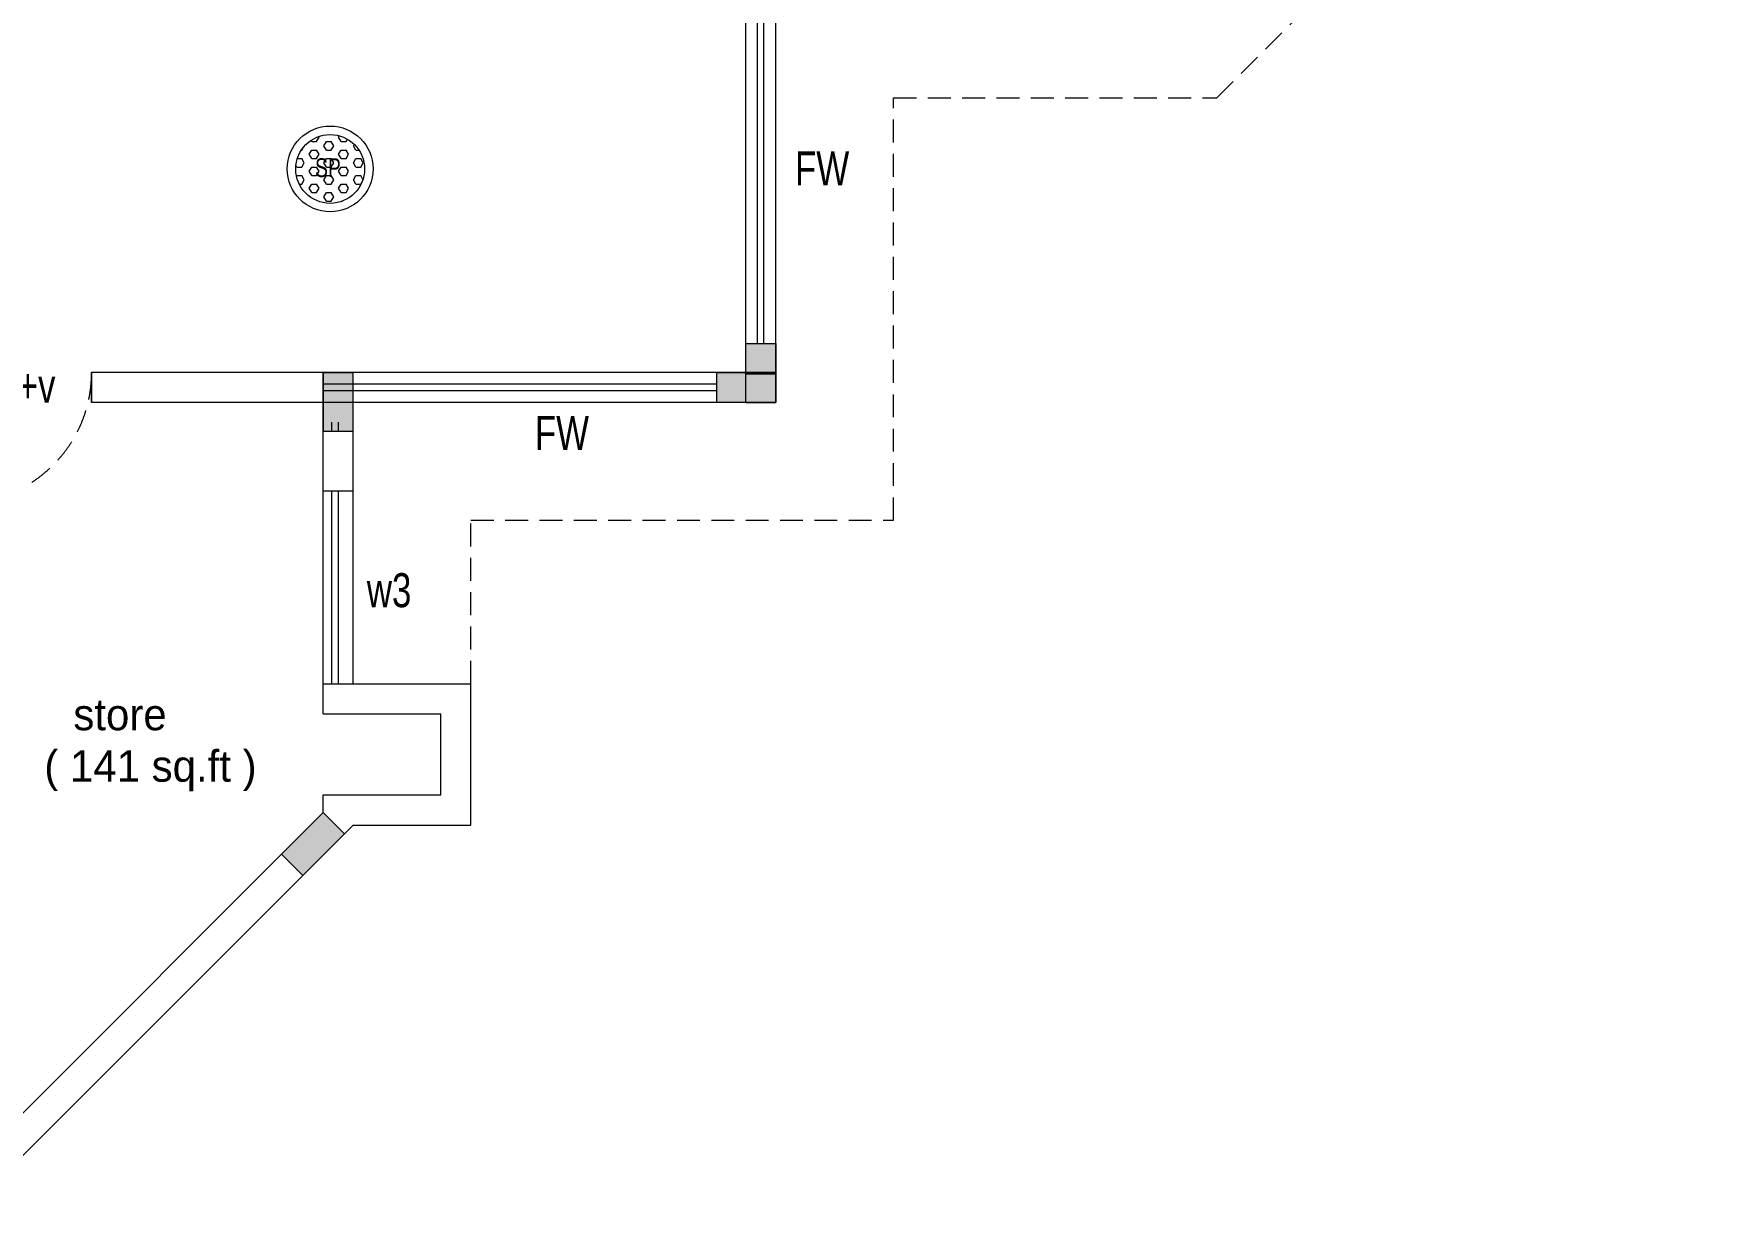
# Model space of a CAD drawing. Header units: metres. Extents: x 191982 to 427160, y -8904 to 80370.
# Drawn here: x 409624 to 422428, y 3337 to 12388 of the extents above; entities that cross this region are included whole.
import ezdxf

# ---------------------------------------------------------------- set-up
doc = ezdxf.new("R2010")
doc.units = ezdxf.units.M
doc.header["$LTSCALE"] = 700
doc.header["$MEASUREMENT"] = 0
doc.linetypes.add('DASHED2', pattern=[0.375, 0.25, -0.125])
for name, color, linetype, lineweight in [('elevations', 22, 'Continuous', 9), ('MAIN GATE', 7, 'Continuous', 9), ('NEW PLANS', 7, 'Continuous', 9), ('PLAN', 7, 'Continuous', 9)]:
    doc.layers.add(name, color=color, linetype=linetype, lineweight=lineweight)
doc.styles.add('RVR', font='MOD20.TTF')
doc.styles.get("Standard").update_dxf_attribs({"font": 'swisscl.ttf'})

# ---------------------------------------------------------------- blocks, each defined once
blk = doc.blocks.new('DAS')
at = {"layer": 'MAIN GATE'}
h = blk.add_hatch(dxfattribs=at)
h.set_pattern_fill('HEX', color=1, scale=0.3, style=0)
h.set_pattern_definition([(0, (0, 0), (0, 0.0649519053), [0.0375, -0.075]), (120, (0, 0), (-0.0562500000140011, -0.03247595265), [0.0375, -0.075]), (59.99999999999999, (0.0375, 0), (-0.0562500000140011, 0.03247595265), [0.0375, -0.075])])
h.paths.add_polyline_path([(-3163.778976376425, -2.19993948112133, 1), (-3163.253046591565, -2.19993948112133, 1)])
at = {"layer": 'MAIN GATE', "color": 5}
for radius in [0.3278908209049629, 0.2629648924297843]:
    blk.add_circle((-3163.516011483995, -2.19993948112133), radius, dxfattribs=at)
at = {"layer": 'NEW PLANS', "color": 7}
blk.add_text('SP', height=0.144, dxfattribs=at).set_placement((-3163.631402160362, -2.262059438114632))

msp = doc.modelspace()

# ---------------------------------------------------------------- hatches: boundary and pattern name
at = {"layer": 'elevations'}
for points in [[(411519.5737541392, 6113.763362190315), (411682.2083138302, 5951.128802517525), (412000.4063653424, 6269.326854051886), (411837.7718056515, 6431.961413724446)], [(411519.5737541392, 6113.763362190786), (411682.2083138302, 5951.128802517997), (412000.4063653424, 6269.326854052355), (411837.7718056515, 6431.961413724915)]]:
    msp.add_hatch(color=256, dxfattribs=at).paths.add_polyline_path(points)
at = {"layer": 'NEW PLANS'}
for points in [[(415297.7718057111, 9786.692294378638), (415067.7718056515, 9786.692294378638), (415067.7718056515, 10016.69229437864), (415297.7718057111, 10016.69229437864)], [(412067.7718056515, 9576.692294378638), (412067.7718056515, 9796.692294378638), (411837.7718056515, 9796.692294378638), (411837.7718056515, 9576.692294378638)], [(415077.7718056515, 9796.692294378638), (415077.7718056515, 9566.692294378638), (414847.7718057111, 9566.692294378638), (414847.7718057111, 9796.692294378638)], [(415297.7718057111, 9566.692294378638), (415067.7718056515, 9566.692294378638), (415067.7718056515, 9786.692294378638), (415297.7718057111, 9786.692294378638)], [(415297.7718057111, 9796.692294378638), (415297.7718057111, 9566.692294378638), (415077.7718056515, 9566.692294378638), (415077.7718056515, 9796.692294378638)], [(412067.7718056515, 9576.692294378638), (411837.7718056515, 9576.692294378638), (411837.7718056515, 9346.692294378638), (412067.7718056515, 9346.692294378638)]]:
    msp.add_hatch(color=256, dxfattribs=at).paths.add_polyline_path(points)

# ---------------------------------------------------------------- linework, layer by layer
at = {"layer": 'elevations'}
for p, q in [((412000.4063653424, 6269.326854052124), (411837.7718056515, 6431.961413724915)), ((411837.7718056515, 6431.961413724915), (412000.4063653424, 6269.326854052355))]:
    msp.add_line(p, q, dxfattribs=at)
for points in [[(411519.5737541392, 6113.763362190315), (411682.2083138302, 5951.128802517525), (412000.4063653424, 6269.326854051886), (411837.7718056515, 6431.961413724446)], [(411519.5737541392, 6113.763362190786), (411682.2083138302, 5951.128802517997), (412000.4063653424, 6269.326854052355), (411837.7718056515, 6431.961413724915)]]:
    msp.add_lwpolyline(points, close=True, dxfattribs=at)
at = {"layer": 'MAIN GATE'}
msp.add_line((410067.7718056515, 9796.692294378638), (410067.7718056515, 9566.692294378638), dxfattribs=at)
at = {"layer": 'MAIN GATE', "linetype": 'DASHED2'}
msp.add_arc((409067.7718056515, 9796.692294378638), 1000, 272.8659839819311, 0, dxfattribs=at)
at = {"layer": 'NEW PLANS'}
for p, q in [((415067.7718056515, 9696.692294378638), (415067.7718056515, 13026.69229437864)), ((415297.7718057111, 9796.692294378638), (415297.7718057111, 13026.69229437864)), ((415157.7718056515, 10016.69229437864), (415157.7718056515, 12796.69229437864)), ((415207.7718056515, 10016.69229437864), (415207.7718056515, 12796.69229437864)), ((411837.7718056515, 9796.692294378638), (410067.7718056515, 9796.692294378638)), ((410067.7718056515, 9566.692294378638), (410067.7718056515, 9796.692294378638)), ((415297.7718057111, 9796.692294378638), (411557.7718056515, 9796.692294378638)), ((411837.7718056515, 9796.692294378638), (411607.7718057111, 9796.692294378638)), ((411837.7718056515, 9696.692294378638), (411837.7718056515, 9796.692294378638)), ((411837.7718056515, 9696.692294378638), (411837.7718056515, 9796.692294378638)), ((411837.7718056515, 9796.692294378638), (412067.7718056515, 9796.692294378638)), ((412067.7718056515, 9696.692294378638), (412067.7718056515, 9796.692294378638)), ((415067.7718056515, 9786.692294378638), (415297.7718057111, 9786.692294378638)), ((415297.7718057111, 9566.692294378638), (415297.7718057111, 9796.692294378638)), ((414847.7718057111, 9706.692294378638), (411837.7718056515, 9706.692294378638)), ((411837.7718056515, 7186.692294378396), (411837.7718056515, 9696.692294378638)), ((414847.7718057111, 9656.692294378397), (411837.7718056515, 9656.692294378397)), ((412067.7718056515, 7416.692294378396), (412067.7718056515, 9696.692294378638)), ((411837.7718056515, 9566.692294378638), (410067.7718056515, 9566.692294378638)), ((415297.7718057111, 9566.692294378638), (411837.7718056515, 9566.692294378638)), ((415067.7718056515, 9566.692294378638), (415297.7718057111, 9566.692294378638)), ((411902.7718056515, 9416.692294378397), (411902.7718056515, 9346.692294378638)), ((411952.7718056515, 9416.692294378397), (411952.7718056515, 9346.692294378638)), ((411837.7718056515, 8891.961413724446), (412067.7718056515, 8891.961413724446)), ((411902.7718056515, 8891.961413724446), (411902.7718056515, 7416.692294378396)), ((411952.7718056515, 8891.961413724446), (411952.7718056515, 7416.692294378396)), ((411837.7718056515, 7416.692294378396), (412067.7718056515, 7416.692294378396)), ((412967.7718056515, 6336.692294378636), (412967.7718056515, 7416.692294378396)), ((412737.7718056515, 6566.692294378636), (412737.7718056515, 7186.692294378396)), ((411837.7718056515, 6431.961413724215), (411837.7718056515, 6566.692294378636)), ((408972.5026863292, 3566.692294379334), (411837.7718056515, 6431.961413724215)), ((409067.7718056515, 3336.692294378636), (412067.7718056515, 6336.692294378396))]:
    msp.add_line(p, q, dxfattribs=at)
for points in [[(415067.7718056515, 10016.69229437864), (415297.7718057111, 10016.69229437864), (415297.7718057111, 9566.692294378638), (415067.7718056515, 9566.692294378638)], [(411837.7718056515, 9346.692294378638), (412067.7718056515, 9346.692294378638), (412067.7718056515, 9796.692294378638), (411837.7718056515, 9796.692294378638)], [(414847.7718057111, 9566.692294378638), (414847.7718057111, 9796.692294378638), (415297.7718057111, 9796.692294378638), (415297.7718057111, 9566.692294378638)]]:
    msp.add_lwpolyline(points, close=True, dxfattribs=at)
at = {"layer": 'PLAN'}
for p, q in [((412067.7718056515, 7416.692294378396), (412967.7718056515, 7416.692294378396)), ((411837.7718056515, 7186.692294378396), (412737.7718056515, 7186.692294378396)), ((411837.7718056515, 6566.692294378636), (412737.7718056515, 6566.692294378636)), ((412067.7718056515, 6336.692294378636), (412967.7718056515, 6336.692294378636))]:
    msp.add_line(p, q, dxfattribs=at)
at = {"layer": 'PLAN', "linetype": 'DASHED2'}
msp.add_lwpolyline([(412967.7718056515, 7416.692294378396), (412967.7718056515, 8666.692294378397), (416197.7718056515, 8666.692294378397), (416197.7718056515, 11896.6922943784), (418670.5640118198, 11896.6922943784), (422427.7718056515, 15653.90008824282), (422427.7718056515, 50936.69229437839)], dxfattribs=at)

# ---------------------------------------------------------------- block references
at = {"layer": 'MAIN GATE', "xscale": 1000, "yscale": 1000, "zscale": 1000}
msp.add_blockref('DAS', (3575407.470227487, 13552.15580831315), dxfattribs=at)

# ---------------------------------------------------------------- texts
at = {"layer": 'MAIN GATE', "style": 'RVR'}
for s, p in [('store', (409928.3235790208, 7061.275642195587)), ('( 141 sq.ft )', (409706.238699384, 6668.013773895666))]:
    msp.add_text(s, height=240, dxfattribs=at).set_placement(p)
at = {"layer": 'NEW PLANS'}
for s, p in [('FW', (415444.7969006972, 11225.68751580231)), ('d1+v', (409206.2887235358, 9565.749212456962)), ('FW', (413455.7822323516, 9204.531711160074)), ('w3', (412171.5831742361, 8002.116108822964))]:
    msp.add_text(s, height=260, dxfattribs=at).set_placement(p)

doc.saveas('drawing.dxf')
